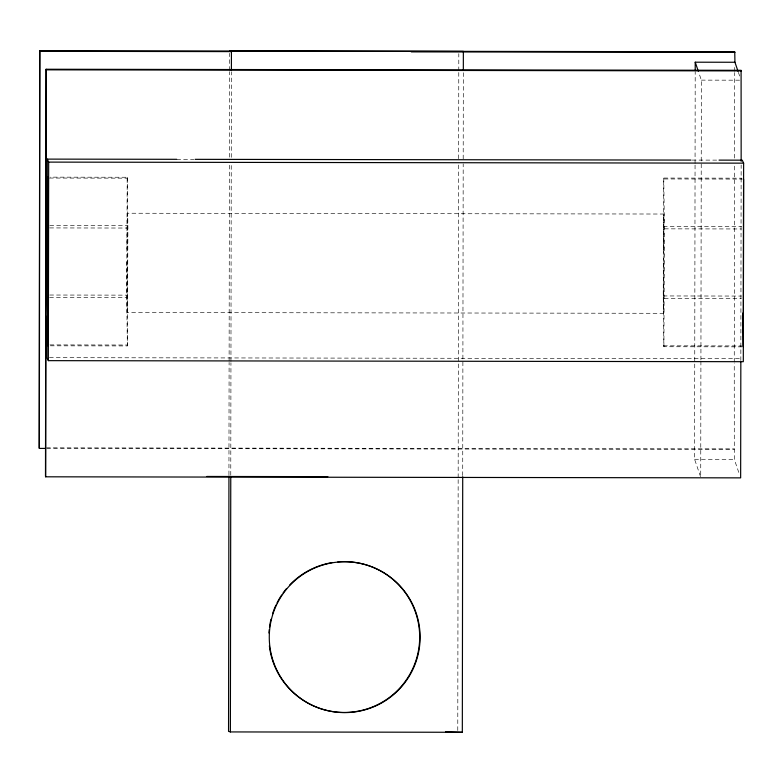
<?xml version="1.0" encoding="UTF-8"?>
<svg xmlns="http://www.w3.org/2000/svg" width="783" height="783" viewBox="0 0 783 783"><rect width="100%" height="100%" fill="white"/><g stroke="black" fill="none" stroke-linecap="round" stroke-linejoin="round"><path stroke-width="0.59" stroke-dasharray="3.92 2.94" d="M126.915 262.119L127.179 312.505L663.72 313.308L663.876 214.033L127.335 213.23L126.954 249.297M663.455 262.922L663.72 313.308M50.376 345.812L127.355 345.929L126.68 295.142L127.208 177.252L50.229 177.144M127.355 345.929L127.893 228.039L127.208 177.252M228.939 474.811L229.106 362.412M229.116 361.188L229.419 163.265M229.419 157.158L229.556 71.635M229.556 70.411L229.585 53.303M230.77 475.212L230.946 362.744M230.946 361.521L231.249 163.481M231.259 157.363L231.396 71.791M457.771 730.51L458.163 478.824M458.163 477.61L458.642 164.831M458.652 158.724L458.779 71.977M458.779 70.764L458.809 53.655M462.714 475.565L463.193 163.833M463.193 158.939L463.33 72.144M742.098 346.849L663.896 346.732L663.221 295.945L663.749 178.054L741.951 178.172M663.896 346.732L664.424 228.842L663.749 178.054M700.912 361.139L700.726 477.209L694.59 459.278L695.059 164.802M695.059 163.578L695.206 71.967M700.922 359.916L701.362 80.13L698.681 72.281M738.78 472.413L734.297 459.337L734.248 363.332M734.248 362.118L734.571 164.185M734.581 158.078L734.718 72.545M734.718 71.331L734.728 66.438M740.835 360.542L741.149 165.007M663.485 250.1L663.876 214.033M127.179 312.505L127.335 213.23M701.362 80.13L741.08 80.189M176.762 159.311L193.861 159.341M692.182 160.084L717.825 160.124M49.427 178.044L127.629 178.162M664.17 178.964L742.372 179.082M49.809 225.533L126.797 225.651M663.328 226.453L741.53 226.571M49.691 227.922L127.893 228.039M664.424 228.842L741.403 228.959M49.701 295.025L126.68 295.142M663.221 295.945L741.423 296.062M49.574 297.413L127.776 297.53M664.317 298.333L741.295 298.45M49.965 344.902L126.944 345.019M663.475 345.822L741.677 345.939M49.427 357.665L741.941 358.702M46.481 447.817L734.111 448.865M46.686 448.414L734.317 449.462M694.59 459.278L734.297 459.337M738.389 72.339L739.925 76.822"/><path stroke-width="1.17" d="M738.007 71.224L734.934 62.258L734.748 51.776L39.786 50.719L39.15 447.798L39.356 448.405L45.463 448.405M39.356 448.405L39.786 50.719M741.158 161.337L741.09 70.304L46.128 69.247L45.483 476.211L45.688 476.808L740.649 477.865L740.835 361.766M45.688 476.808L46.128 69.247M47.049 316.244L46.98 357.665L48.35 360.65L743.312 361.687L743.625 163.148L742.255 160.163L719.048 160.124M47.195 226.111L47.303 159.115L176.762 159.311M48.35 360.65L48.673 162.11L47.303 159.115M228.939 476.035L228.548 731.381L230.378 731.929L462.322 732.281L462.714 476.788M230.378 731.929L230.77 476.426M231.396 70.568L231.425 51.012L229.585 50.866L463.36 51.365L463.33 69.707M695.216 70.744L695.226 62.2L734.934 62.258M48.35 297.413L47.939 345.812L47.254 295.025L47.783 177.134L48.468 227.922M39.992 51.316L231.748 51.609M411.29 51.884L734.953 52.373M46.334 69.844L741.295 70.901M195.084 159.341L690.958 160.084M48.673 162.11L743.625 163.148M206.849 476.456L327.871 476.641M445.576 731.714L462.322 732.281M695.226 62.2L698.299 71.165M743.586 179.092L743.321 346.849L742.734 313.092M337.816 561.91A75.413 75.413 0 0 1 419.345 629.806A75.413 75.413 0 0 1 352.291 712.031A75.413 75.413 0 0 1 269.372 645.828M268.97 633.026A75.413 75.413 0 0 1 269.235 629.581M269.499 627.291A75.413 75.413 0 0 1 270.987 619.275M272.572 613.676A75.413 75.413 0 0 1 273.326 611.484M273.727 610.407A75.413 75.413 0 0 1 275.968 605.073M276.996 602.979A75.413 75.413 0 0 1 281.704 594.943M283.025 593.054A75.413 75.413 0 0 1 286.578 588.483M289.69 585.009A75.413 75.413 0 0 1 312.182 568.801M313.22 568.321A75.413 75.413 0 0 1 332.07 562.625M300.701 698.446A75.413 75.413 0 0 0 419.737 644.663A75.413 75.413 0 0 0 313.631 568.468A75.413 75.413 0 0 0 300.701 698.446"/></g></svg>
